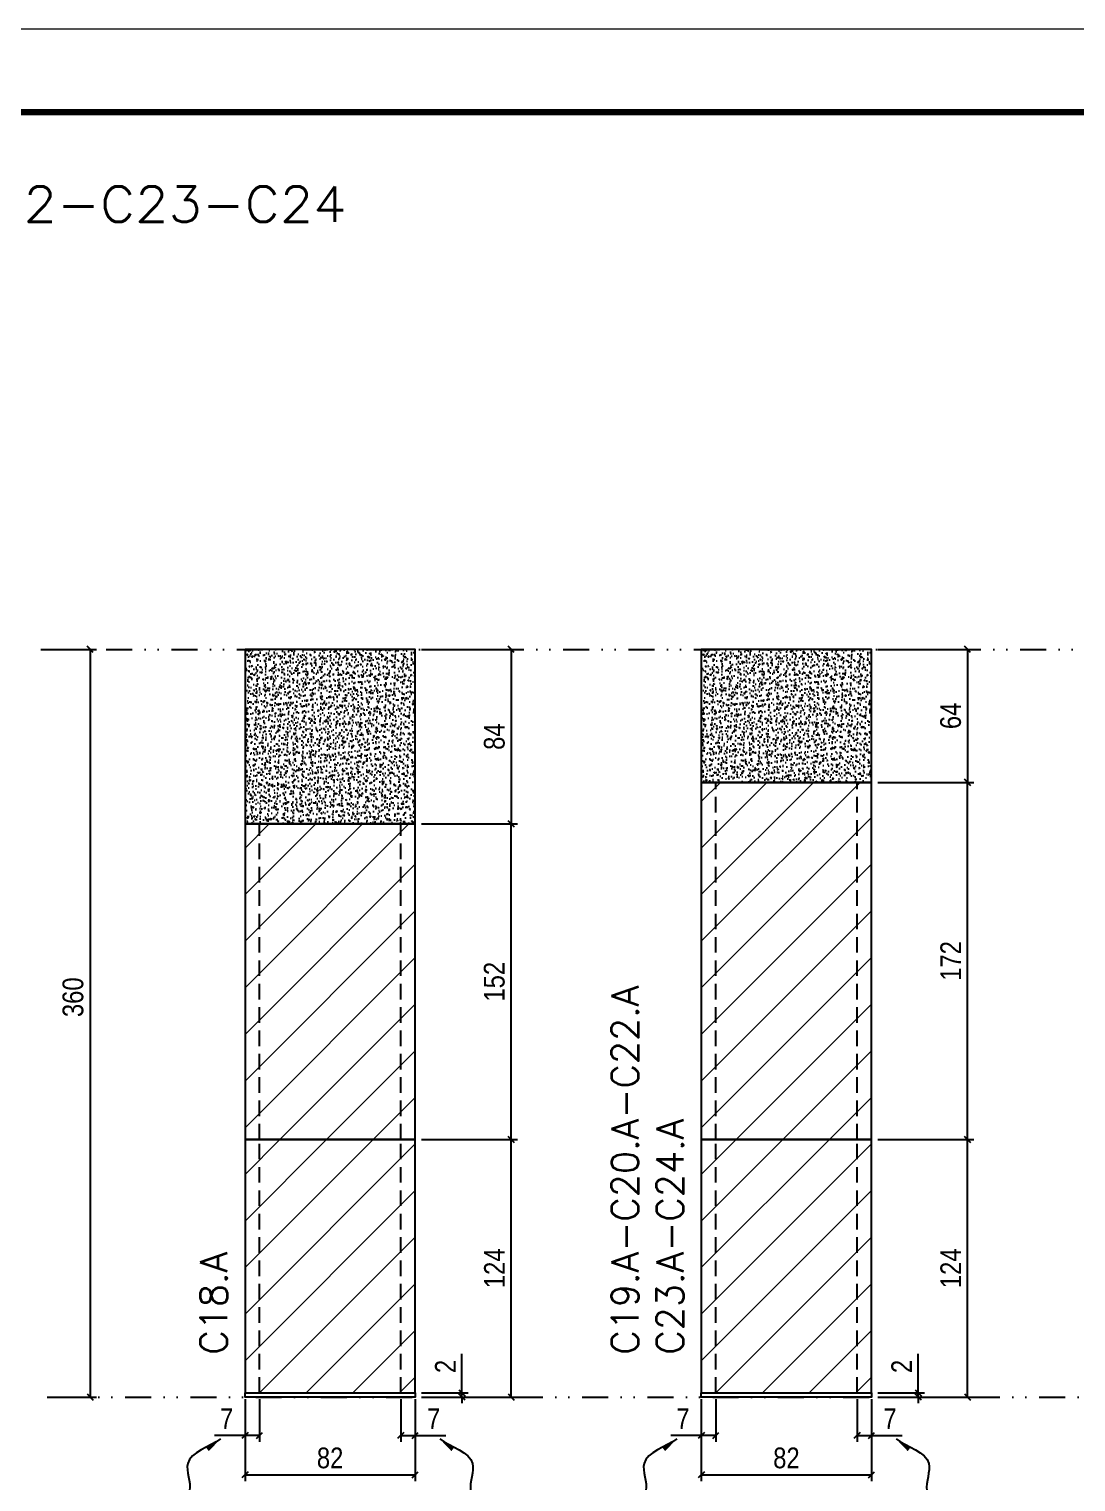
# Model space of a CAD drawing. Extents: x 2949 to 9203, y -16089 to 12527.
# Drawn here: x 3299 to 3803, y -4253 to -3553 of the extents above; entities that cross this region are included whole.
import ezdxf
from ezdxf.enums import TextEntityAlignment as Align

# ---------------------------------------------------------------- set-up
doc = ezdxf.new("R2010")
doc.units = 0
for name, pattern in [('DASHED', [0.75, 0.5, -0.25]), ('DIVIDE2', [0.625, 0.25, -0.125, 0, -0.125, 0, -0.125]), ('HIDDEN', [0.375, 0.25, -0.125])]:
    doc.linetypes.add(name, pattern=pattern)
for name, color, linetype in [('COTA', 241, 'Continuous'), ('cotas', 4, 'Continuous'), ('Nível', 160, 'Continuous'), ('Painéis', 200, 'Continuous'), ('Sarrafo de Pressão', 42, 'HIDDEN'), ('Texto de Titulo', 7, 'Continuous'), ('Texto Qtd Sarr', 242, 'Continuous')]:
    doc.layers.add(name, color=color, linetype=linetype)
for name, color, linetype, lineweight in [('Folhas', 255, 'Continuous', 9), ('Hachura', 251, 'Continuous', 9), ('SARRAFO DE PRESSAO', 251, 'DASHED', 9), ('Texto Seção', 7, 'Continuous', 15)]:
    doc.layers.add(name, color=color, linetype=linetype, lineweight=lineweight)
doc.styles.add('COTA TECNICA', font='techl___.ttf', dxfattribs={"height": 10})
doc.styles.add('COTA TECNICA-50', font='techl___.ttf', dxfattribs={"height": 10})
doc.styles.add('REGUA-120', font='ROMANS.shx', dxfattribs={"height": 15})
doc.styles.add('ROMANS', font='romans.shx')
doc.styles.get("Standard").update_dxf_attribs({"font": 'arial.ttf'})
doc.dimstyles.new('COTA PAINEL-50', dxfattribs={"dimtxt": 10, "dimasz": 3, "dimexe": 3, "dimexo": 3, "dimgap": 3, "dimtad": 1, "dimdec": 1, "dimzin": 12, "dimdsep": 46, "dimtxsty": 'COTA TECNICA-50', "dimblk1": 'OBLIQUE', "dimblk2": 'OBLIQUE', "dimsah": 1, "dimcen": 0.9, "dimclrd": 4, "dimclre": 4, "dimclrt": 240, "dimadec": 1, "dimazin": 3, "dimtfac": 1, "dimtdec": 1, "dimtmove": 0, "dimatfit": 3, "dimfxl": 1, "dimtolj": 1, "dimtzin": 12, "dimarcsym": 0})
doc.dimstyles.new('PAINEL', dxfattribs={"dimtxt": 10, "dimasz": 3, "dimexe": 3, "dimexo": 3, "dimgap": 3, "dimtad": 1, "dimdec": 1, "dimzin": 12, "dimdsep": 46, "dimtxsty": 'COTA TECNICA', "dimblk1": 'OBLIQUE', "dimblk2": 'OBLIQUE', "dimsah": 1, "dimcen": 0.9, "dimclrd": 4, "dimclre": 4, "dimclrt": 240, "dimadec": 1, "dimazin": 3, "dimtfac": 1, "dimtdec": 1, "dimtmove": 0, "dimatfit": 3, "dimfxl": 1, "dimtolj": 1, "dimtzin": 12, "dimarcsym": 0})
doc.dimstyles.get("Standard").update_dxf_attribs({"dimtxt": 0.18, "dimasz": 0.18, "dimexe": 0.18, "dimexo": 0.0625, "dimgap": 0.09, "dimtad": 0, "dimtih": 1, "dimtoh": 1, "dimdec": 4, "dimzin": 0, "dimdsep": 46, "dimtxsty": 'Standard', "dimcen": 0.09, "dimadec": 0, "dimazin": 0, "dimtfac": 1, "dimtdec": 4, "dimtofl": 0, "dimtmove": 0, "dimatfit": 3, "dimfxl": 1, "dimtolj": 1, "dimtzin": 0, "dimarcsym": 0})
pattern_1 = [(45, (71.937, 0), (-11.22532, 11.22532), [])]
pattern_2 = [(45, (-147.89, 0), (-11.22532, 11.22532), [])]

# ---------------------------------------------------------------- blocks, each defined once
blk = doc.blocks.new('9999999999')
at = {"layer": 'Folhas'}
blk.add_lwpolyline([(98138.98, 34190.21), (99623.98, 34190.21), (99623.98, 35240.21), (98138.98, 35240.21)], close=True, dxfattribs=at)
at = {"layer": 'Folhas', "color": 30, "const_width": 3}
blk.add_lwpolyline([(98213.98, 34230.21), (99583.98, 34230.21), (99583.98, 35200.21), (98213.98, 35200.21)], close=True, dxfattribs=at)
blk = doc.blocks.new('titulo1')
at = {"layer": 'Defpoints', "color": 252, "linetype": 'HIDDEN', "ltscale": 2}
blk.add_line((0, 0), (0, 125), dxfattribs=at)
at = {"layer": 'Defpoints', "style": 'ROMANS', "oblique": 15}
blk.add_attdef('FOLHA', text='', height=10, dxfattribs=at).set_placement((0, 15.58), align=Align.MIDDLE_CENTER)
at = {"layer": 'Texto Qtd Sarr', "color": 3, "style": 'ROMANS', "oblique": 15}
for tag, height, p in [('TITULO', 17, (0, 71.45)), ('SEÇÃO', 12, (0, 41.55))]:
    blk.add_attdef(tag, text='', height=height, dxfattribs=at).set_placement(p, align=Align.MIDDLE_CENTER)
blk = doc.blocks.new('_Oblique')
at = {"color": 0, "linetype": 'ByBlock', "lineweight": -2}
blk.add_line((-0.5, -0.5), (0.5, 0.5), dxfattribs=at)
blk = doc.blocks.new('*D1975')
at = {"layer": 'cotas', "color": 4, "linetype": 'ByBlock', "lineweight": -2, "transparency": 16777216}
for p, q in [((3307.63, -3852.03), (3331.35, -3852.03)), ((3328.35, -3852.03), (3328.35, -4212.03)), ((3307.63, -4212.03), (3331.35, -4212.03))]:
    blk.add_line(p, q, dxfattribs=at)
at = {"layer": 'Defpoints', "color": 0, "linetype": 'ByBlock', "transparency": 16777216}
for p in [(3304.63, -3852.03), (3304.63, -4212.03), (3328.35, -4212.03)]:
    blk.add_point(p, dxfattribs=at)
at = {"layer": 'cotas', "color": 4, "linetype": 'ByBlock', "lineweight": -2, "transparency": 16777216, "xscale": 3, "yscale": 3, "zscale": 3}
for p, rotation in [((3328.35, -3852.03), 90), ((3328.35, -4212.03), 270)]:
    blk.add_blockref('_Oblique', p, dxfattribs=dict(at, rotation=rotation))
at = {"layer": 'cotas', "color": 240, "linetype": 'ByBlock', "transparency": 16777216, "insert": (3320.13, -4019.51), "char_height": 10, "attachment_point": 5, "rotation": 90, "style": 'COTA TECNICA'}
blk.add_mtext('\\A1;360', dxfattribs=at)
blk = doc.blocks.new('*D1955')
at = {"layer": 'COTA', "color": 4, "lineweight": -2, "transparency": 16777216}
for p, q in [((3622.79, -4213.03), (3622.79, -4252.49)), ((3704.79, -4213.03), (3704.79, -4252.49)), ((3622.79, -4249.49), (3704.79, -4249.49))]:
    blk.add_line(p, q, dxfattribs=at)
at = {"layer": 'Defpoints', "color": 0, "transparency": 16777216}
for p in [(3622.79, -4210.03), (3704.79, -4210.03), (3704.79, -4249.49)]:
    blk.add_point(p, dxfattribs=at)
at = {"layer": 'COTA', "color": 4, "lineweight": -2, "transparency": 16777216, "xscale": 3, "yscale": 3, "zscale": 3, "rotation": 180}
blk.add_blockref('_Oblique', (3622.79, -4249.49), dxfattribs=at)
at = {"layer": 'COTA', "color": 4, "lineweight": -2, "transparency": 16777216, "xscale": 3, "yscale": 3, "zscale": 3}
blk.add_blockref('_Oblique', (3704.79, -4249.49), dxfattribs=at)
at = {"layer": 'COTA', "color": 240, "transparency": 16777216, "insert": (3663.79, -4241.39), "char_height": 10, "attachment_point": 5, "style": 'COTA TECNICA'}
blk.add_mtext('\\A1;82', dxfattribs=at)
blk = doc.blocks.new('*D1956')
at = {"layer": 'COTA', "color": 4, "lineweight": -2, "transparency": 16777216}
for p, q in [((3707.79, -4088.03), (3754.03, -4088.03)), ((3751.03, -4212.03), (3751.03, -4088.03)), ((3707.79, -4212.03), (3754.03, -4212.03))]:
    blk.add_line(p, q, dxfattribs=at)
at = {"layer": 'Defpoints', "color": 0, "transparency": 16777216}
for p in [(3704.79, -4088.03), (3751.03, -4088.03), (3704.79, -4212.03)]:
    blk.add_point(p, dxfattribs=at)
at = {"layer": 'COTA', "color": 4, "lineweight": -2, "transparency": 16777216, "xscale": 3, "yscale": 3, "zscale": 3}
for p, rotation in [((3751.03, -4088.03), 90), ((3751.03, -4212.03), 270)]:
    blk.add_blockref('_Oblique', p, dxfattribs=dict(at, rotation=rotation))
at = {"layer": 'COTA', "color": 240, "transparency": 16777216, "insert": (3742.96, -4150.03), "char_height": 10, "attachment_point": 5, "rotation": 90, "style": 'COTA TECNICA-50'}
blk.add_mtext('\\A1;124', dxfattribs=at)
blk = doc.blocks.new('*D1957')
at = {"layer": 'COTA', "color": 4, "lineweight": -2, "transparency": 16777216}
for p, q in [((3727.32, -4210.03), (3727.32, -4191.23)), ((3707.79, -4210.03), (3730.32, -4210.03)), ((3727.32, -4212.03), (3727.32, -4210.03)), ((3707.79, -4212.03), (3730.32, -4212.03)), ((3727.32, -4212.03), (3727.32, -4215.03))]:
    blk.add_line(p, q, dxfattribs=at)
at = {"layer": 'Defpoints', "color": 0, "transparency": 16777216}
for p in [(3704.79, -4210.03), (3704.79, -4212.03), (3727.32, -4212.03)]:
    blk.add_point(p, dxfattribs=at)
at = {"layer": 'COTA', "color": 4, "lineweight": -2, "transparency": 16777216, "xscale": 3, "yscale": 3, "zscale": 3}
for p, rotation in [((3727.32, -4210.03), 270), ((3727.32, -4212.03), 90)]:
    blk.add_blockref('_Oblique', p, dxfattribs=dict(at, rotation=rotation))
at = {"layer": 'COTA', "color": 240, "transparency": 16777216, "insert": (3719.32, -4197.29), "char_height": 10, "attachment_point": 5, "rotation": 90, "style": 'COTA TECNICA-50'}
blk.add_mtext('\\A1;2', dxfattribs=at)
blk = doc.blocks.new('*D1958')
at = {"layer": 'COTA', "color": 4, "linetype": 'ByBlock', "lineweight": -2, "transparency": 16777216}
for p, q in [((3707.79, -3916.03), (3754.03, -3916.03)), ((3751.03, -4088.03), (3751.03, -3916.03)), ((3707.79, -4088.03), (3754.03, -4088.03))]:
    blk.add_line(p, q, dxfattribs=at)
at = {"layer": 'Defpoints', "color": 0, "linetype": 'ByBlock', "transparency": 16777216}
for p in [(3704.79, -3916.03), (3751.03, -3916.03), (3704.79, -4088.03)]:
    blk.add_point(p, dxfattribs=at)
at = {"layer": 'COTA', "color": 4, "linetype": 'ByBlock', "lineweight": -2, "transparency": 16777216, "xscale": 3, "yscale": 3, "zscale": 3}
for p, rotation in [((3751.03, -3916.03), 90), ((3751.03, -4088.03), 270)]:
    blk.add_blockref('_Oblique', p, dxfattribs=dict(at, rotation=rotation))
at = {"layer": 'COTA', "color": 240, "linetype": 'ByBlock', "transparency": 16777216, "insert": (3742.96, -4002.03), "char_height": 10, "attachment_point": 5, "rotation": 90, "style": 'COTA TECNICA'}
blk.add_mtext('\\A1;172', dxfattribs=at)
blk = doc.blocks.new('*D1959')
at = {"layer": 'COTA', "color": 4, "linetype": 'ByBlock', "lineweight": -2, "transparency": 16777216}
for p, q in [((3707.79, -3852.03), (3754.03, -3852.03)), ((3751.03, -3852.03), (3751.03, -3916.03)), ((3707.79, -3916.03), (3754.03, -3916.03))]:
    blk.add_line(p, q, dxfattribs=at)
at = {"layer": 'Defpoints', "color": 0, "linetype": 'ByBlock', "transparency": 16777216}
for p in [(3704.79, -3852.03), (3704.79, -3916.03), (3751.03, -3916.03)]:
    blk.add_point(p, dxfattribs=at)
at = {"layer": 'COTA', "color": 4, "linetype": 'ByBlock', "lineweight": -2, "transparency": 16777216, "xscale": 3, "yscale": 3, "zscale": 3}
for p, rotation in [((3751.03, -3852.03), 90), ((3751.03, -3916.03), 270)]:
    blk.add_blockref('_Oblique', p, dxfattribs=dict(at, rotation=rotation))
at = {"layer": 'COTA', "color": 240, "linetype": 'ByBlock', "transparency": 16777216, "insert": (3742.93, -3884.03), "char_height": 10, "attachment_point": 5, "rotation": 90, "style": 'COTA TECNICA'}
blk.add_mtext('\\A1;64', dxfattribs=at)
blk = doc.blocks.new('*D1970')
at = {"layer": 'COTA', "color": 4, "lineweight": -2, "transparency": 16777216}
for p, q in [((3622.79, -4215.03), (3622.79, -4233.54)), ((3629.79, -4213.03), (3629.79, -4233.54)), ((3622.79, -4230.54), (3608.06, -4230.54)), ((3629.79, -4230.54), (3622.79, -4230.54))]:
    blk.add_line(p, q, dxfattribs=at)
at = {"layer": 'Defpoints', "color": 0, "transparency": 16777216}
for p in [(3629.79, -4210.03), (3622.79, -4212.03), (3622.79, -4230.54)]:
    blk.add_point(p, dxfattribs=at)
at = {"layer": 'COTA', "color": 4, "lineweight": -2, "transparency": 16777216, "xscale": 3, "yscale": 3, "zscale": 3, "rotation": 180}
blk.add_blockref('_Oblique', (3622.79, -4230.54), dxfattribs=at)
at = {"layer": 'COTA', "color": 4, "lineweight": -2, "transparency": 16777216, "xscale": 3, "yscale": 3, "zscale": 3}
blk.add_blockref('_Oblique', (3629.79, -4230.54), dxfattribs=at)
at = {"layer": 'COTA', "color": 240, "transparency": 16777216, "insert": (3613.92, -4222.47), "char_height": 10, "attachment_point": 5, "style": 'COTA TECNICA-50'}
blk.add_mtext('\\A1;7', dxfattribs=at)
blk = doc.blocks.new('*D1971')
at = {"layer": 'COTA', "color": 4, "lineweight": -2, "transparency": 16777216}
for p, q in [((3697.79, -4213.03), (3697.79, -4233.54)), ((3704.79, -4215.03), (3704.79, -4233.54)), ((3697.79, -4230.54), (3704.79, -4230.54)), ((3704.79, -4230.54), (3719.52, -4230.54))]:
    blk.add_line(p, q, dxfattribs=at)
at = {"layer": 'Defpoints', "color": 0, "transparency": 16777216}
for p in [(3697.79, -4210.03), (3704.79, -4212.03), (3704.79, -4230.54)]:
    blk.add_point(p, dxfattribs=at)
at = {"layer": 'COTA', "color": 4, "lineweight": -2, "transparency": 16777216, "xscale": 3, "yscale": 3, "zscale": 3, "rotation": 180}
blk.add_blockref('_Oblique', (3697.79, -4230.54), dxfattribs=at)
at = {"layer": 'COTA', "color": 4, "lineweight": -2, "transparency": 16777216, "xscale": 3, "yscale": 3, "zscale": 3}
blk.add_blockref('_Oblique', (3704.79, -4230.54), dxfattribs=at)
at = {"layer": 'COTA', "color": 240, "transparency": 16777216, "insert": (3713.66, -4222.47), "char_height": 10, "attachment_point": 5, "style": 'COTA TECNICA-50'}
blk.add_mtext('\\A1;7', dxfattribs=at)
blk = doc.blocks.new('*D3422')
at = {"layer": 'COTA', "color": 4, "lineweight": -2, "transparency": 16777216}
for p, q in [((3402.96, -4213.03), (3402.96, -4252.49)), ((3484.96, -4213.03), (3484.96, -4252.49)), ((3402.96, -4249.49), (3484.96, -4249.49))]:
    blk.add_line(p, q, dxfattribs=at)
at = {"layer": 'Defpoints', "color": 0, "transparency": 16777216}
for p in [(3402.96, -4210.03), (3484.96, -4210.03), (3484.96, -4249.49)]:
    blk.add_point(p, dxfattribs=at)
at = {"layer": 'COTA', "color": 4, "lineweight": -2, "transparency": 16777216, "xscale": 3, "yscale": 3, "zscale": 3, "rotation": 180}
blk.add_blockref('_Oblique', (3402.96, -4249.49), dxfattribs=at)
at = {"layer": 'COTA', "color": 4, "lineweight": -2, "transparency": 16777216, "xscale": 3, "yscale": 3, "zscale": 3}
blk.add_blockref('_Oblique', (3484.96, -4249.49), dxfattribs=at)
at = {"layer": 'COTA', "color": 240, "transparency": 16777216, "insert": (3443.96, -4241.39), "char_height": 10, "attachment_point": 5, "style": 'COTA TECNICA'}
blk.add_mtext('\\A1;82', dxfattribs=at)
blk = doc.blocks.new('*D3423')
at = {"layer": 'COTA', "color": 4, "lineweight": -2, "transparency": 16777216}
for p, q in [((3487.96, -4088.03), (3534.2, -4088.03)), ((3531.2, -4212.03), (3531.2, -4088.03)), ((3487.96, -4212.03), (3534.2, -4212.03))]:
    blk.add_line(p, q, dxfattribs=at)
at = {"layer": 'Defpoints', "color": 0, "transparency": 16777216}
for p in [(3484.96, -4088.03), (3531.2, -4088.03), (3484.96, -4212.03)]:
    blk.add_point(p, dxfattribs=at)
at = {"layer": 'COTA', "color": 4, "lineweight": -2, "transparency": 16777216, "xscale": 3, "yscale": 3, "zscale": 3}
for p, rotation in [((3531.2, -4088.03), 90), ((3531.2, -4212.03), 270)]:
    blk.add_blockref('_Oblique', p, dxfattribs=dict(at, rotation=rotation))
at = {"layer": 'COTA', "color": 240, "transparency": 16777216, "insert": (3523.13, -4150.03), "char_height": 10, "attachment_point": 5, "rotation": 90, "style": 'COTA TECNICA-50'}
blk.add_mtext('\\A1;124', dxfattribs=at)
blk = doc.blocks.new('*D3424')
at = {"layer": 'COTA', "color": 4, "lineweight": -2, "transparency": 16777216}
for p, q in [((3507.49, -4210.03), (3507.49, -4191.23)), ((3487.96, -4210.03), (3510.49, -4210.03)), ((3507.49, -4212.03), (3507.49, -4210.03)), ((3487.96, -4212.03), (3510.49, -4212.03)), ((3507.49, -4212.03), (3507.49, -4215.03))]:
    blk.add_line(p, q, dxfattribs=at)
at = {"layer": 'Defpoints', "color": 0, "transparency": 16777216}
for p in [(3484.96, -4210.03), (3484.96, -4212.03), (3507.49, -4212.03)]:
    blk.add_point(p, dxfattribs=at)
at = {"layer": 'COTA', "color": 4, "lineweight": -2, "transparency": 16777216, "xscale": 3, "yscale": 3, "zscale": 3}
for p, rotation in [((3507.49, -4210.03), 270), ((3507.49, -4212.03), 90)]:
    blk.add_blockref('_Oblique', p, dxfattribs=dict(at, rotation=rotation))
at = {"layer": 'COTA', "color": 240, "transparency": 16777216, "insert": (3499.49, -4197.29), "char_height": 10, "attachment_point": 5, "rotation": 90, "style": 'COTA TECNICA-50'}
blk.add_mtext('\\A1;2', dxfattribs=at)
blk = doc.blocks.new('*D3425')
at = {"layer": 'COTA', "color": 4, "linetype": 'ByBlock', "lineweight": -2, "transparency": 16777216}
for p, q in [((3487.96, -3936.03), (3534.2, -3936.03)), ((3531.2, -4088.03), (3531.2, -3936.03)), ((3487.96, -4088.03), (3534.2, -4088.03))]:
    blk.add_line(p, q, dxfattribs=at)
at = {"layer": 'Defpoints', "color": 0, "linetype": 'ByBlock', "transparency": 16777216}
for p in [(3484.96, -3936.03), (3531.2, -3936.03), (3484.96, -4088.03)]:
    blk.add_point(p, dxfattribs=at)
at = {"layer": 'COTA', "color": 4, "linetype": 'ByBlock', "lineweight": -2, "transparency": 16777216, "xscale": 3, "yscale": 3, "zscale": 3}
for p, rotation in [((3531.2, -3936.03), 90), ((3531.2, -4088.03), 270)]:
    blk.add_blockref('_Oblique', p, dxfattribs=dict(at, rotation=rotation))
at = {"layer": 'COTA', "color": 240, "linetype": 'ByBlock', "transparency": 16777216, "insert": (3523.09, -4012.03), "char_height": 10, "attachment_point": 5, "rotation": 90, "style": 'COTA TECNICA'}
blk.add_mtext('\\A1;152', dxfattribs=at)
blk = doc.blocks.new('*D3426')
at = {"layer": 'COTA', "color": 4, "linetype": 'ByBlock', "lineweight": -2, "transparency": 16777216}
for p, q in [((3487.96, -3852.03), (3534.2, -3852.03)), ((3531.2, -3852.03), (3531.2, -3936.03)), ((3487.96, -3936.03), (3534.2, -3936.03))]:
    blk.add_line(p, q, dxfattribs=at)
at = {"layer": 'Defpoints', "color": 0, "linetype": 'ByBlock', "transparency": 16777216}
for p in [(3484.96, -3852.03), (3484.96, -3936.03), (3531.2, -3936.03)]:
    blk.add_point(p, dxfattribs=at)
at = {"layer": 'COTA', "color": 4, "linetype": 'ByBlock', "lineweight": -2, "transparency": 16777216, "xscale": 3, "yscale": 3, "zscale": 3}
for p, rotation in [((3531.2, -3852.03), 90), ((3531.2, -3936.03), 270)]:
    blk.add_blockref('_Oblique', p, dxfattribs=dict(at, rotation=rotation))
at = {"layer": 'COTA', "color": 240, "linetype": 'ByBlock', "transparency": 16777216, "insert": (3523.11, -3894.03), "char_height": 10, "attachment_point": 5, "rotation": 90, "style": 'COTA TECNICA'}
blk.add_mtext('\\A1;84', dxfattribs=at)
blk = doc.blocks.new('*D3427')
at = {"layer": 'COTA', "color": 4, "lineweight": -2, "transparency": 16777216}
for p, q in [((3402.96, -4215.03), (3402.96, -4233.54)), ((3409.96, -4213.03), (3409.96, -4233.54)), ((3402.96, -4230.54), (3388.23, -4230.54)), ((3409.96, -4230.54), (3402.96, -4230.54))]:
    blk.add_line(p, q, dxfattribs=at)
at = {"layer": 'Defpoints', "color": 0, "transparency": 16777216}
for p in [(3409.96, -4210.03), (3402.96, -4212.03), (3402.96, -4230.54)]:
    blk.add_point(p, dxfattribs=at)
at = {"layer": 'COTA', "color": 4, "lineweight": -2, "transparency": 16777216, "xscale": 3, "yscale": 3, "zscale": 3, "rotation": 180}
blk.add_blockref('_Oblique', (3402.96, -4230.54), dxfattribs=at)
at = {"layer": 'COTA', "color": 4, "lineweight": -2, "transparency": 16777216, "xscale": 3, "yscale": 3, "zscale": 3}
blk.add_blockref('_Oblique', (3409.96, -4230.54), dxfattribs=at)
at = {"layer": 'COTA', "color": 240, "transparency": 16777216, "insert": (3394.1, -4222.47), "char_height": 10, "attachment_point": 5, "style": 'COTA TECNICA-50'}
blk.add_mtext('\\A1;7', dxfattribs=at)
blk = doc.blocks.new('*D3428')
at = {"layer": 'COTA', "color": 4, "lineweight": -2, "transparency": 16777216}
for p, q in [((3477.96, -4213.03), (3477.96, -4233.54)), ((3484.96, -4215.03), (3484.96, -4233.54)), ((3477.96, -4230.54), (3484.96, -4230.54)), ((3484.96, -4230.54), (3499.69, -4230.54))]:
    blk.add_line(p, q, dxfattribs=at)
at = {"layer": 'Defpoints', "color": 0, "transparency": 16777216}
for p in [(3477.96, -4210.03), (3484.96, -4212.03), (3484.96, -4230.54)]:
    blk.add_point(p, dxfattribs=at)
at = {"layer": 'COTA', "color": 4, "lineweight": -2, "transparency": 16777216, "xscale": 3, "yscale": 3, "zscale": 3, "rotation": 180}
blk.add_blockref('_Oblique', (3477.96, -4230.54), dxfattribs=at)
at = {"layer": 'COTA', "color": 4, "lineweight": -2, "transparency": 16777216, "xscale": 3, "yscale": 3, "zscale": 3}
blk.add_blockref('_Oblique', (3484.96, -4230.54), dxfattribs=at)
at = {"layer": 'COTA', "color": 240, "transparency": 16777216, "insert": (3493.83, -4222.47), "char_height": 10, "attachment_point": 5, "style": 'COTA TECNICA-50'}
blk.add_mtext('\\A1;7', dxfattribs=at)

msp = doc.modelspace()

# ---------------------------------------------------------------- hatches: boundary and pattern name
at = {"layer": 'COTA', "linetype": 'ByBlock'}
h = msp.add_hatch(dxfattribs=at)
h.set_pattern_fill('AR-CONC', color=256, scale=0.03)
h.set_pattern_definition([(50, (-126202.8664, -29581.921), (5.46554007, -0.47817257), [0.5715, -6.2865]), (355, (-126202.8664, -29581.921), (-1.05730264, 5.73170536), [0.4572, -5.02921753]), (100.4514447, (-126202.411, -29581.961), (4.40823741, 5.25353256), [0.48570026, -5.34270734]), (46.1842, (-126202.8664, -29580.397), (8.13237123, -1.26126984), [0.85725, -9.42975]), (96.6355576, (-126202.189, -29580.502), (7.122124, 7.42278374), [0.7285507, -8.01406824]), (351.184151, (-126202.866, -29580.397), (7.122124, 7.42278374), [0.685799, -7.54379196]), (21, (-126202.1044, -29580.778), (4.54843174, -3.06795595), [0.5715, -6.2865]), (326, (-126202.1044, -29580.778), (1.85406085, 5.52563898), [0.4572, -5.0292]), (71.451445, (-126201.7253, -29581.034), (6.40249258, 2.45768307), [0.48570026, -5.34269813]), (37.5, (-126202.8664, -29581.9212), (0.092658098, 2.536651166), [0, -4.96824, 0, -5.1054, 0, -5.04825]), (7.5, (-126202.8664, -29581.9212), (2.004589875, 3.005417245), [0, -2.91084, 0, -4.85394, 0, -1.92405]), (327.5, (-126204.5656, -29581.9212), (4.067717855, -0.17186232), [0, -1.905, 0, -5.9436, 0, -7.8867]), (317.5, (-126205.3276, -29581.921), (4.44387544, 0.76279473), [0, -2.4765, 0, -3.94716, 0, -5.6007])])
h.paths.add_polyline_path([(3402.96, -3936.03), (3484.96, -3936.03), (3484.96, -3852.03), (3402.96, -3852.03)])
h = msp.add_hatch(dxfattribs=at)
h.set_pattern_fill('AR-CONC', color=256, scale=0.03)
h.set_pattern_definition([(50, (-125983.0394, -29581.921), (5.46554007, -0.47817257), [0.5715, -6.2865]), (355, (-125983.0394, -29581.921), (-1.05730264, 5.73170536), [0.4572, -5.02921753]), (100.4514447, (-125982.584, -29581.961), (4.40823741, 5.25353256), [0.48570026, -5.34270734]), (46.1842, (-125983.0394, -29580.397), (8.13237123, -1.26126984), [0.85725, -9.42975]), (96.6355576, (-125982.362, -29580.502), (7.122124, 7.42278374), [0.7285507, -8.01406824]), (351.184151, (-125983.039, -29580.397), (7.122124, 7.42278374), [0.685799, -7.54379196]), (21, (-125982.2774, -29580.778), (4.54843174, -3.06795595), [0.5715, -6.2865]), (326, (-125982.2774, -29580.778), (1.85406085, 5.52563898), [0.4572, -5.0292]), (71.451445, (-125981.8983, -29581.034), (6.40249258, 2.45768307), [0.48570026, -5.34269813]), (37.5, (-125983.0394, -29581.9212), (0.092658098, 2.536651166), [0, -4.96824, 0, -5.1054, 0, -5.04825]), (7.5, (-125983.0394, -29581.9212), (2.004589875, 3.005417245), [0, -2.91084, 0, -4.85394, 0, -1.92405]), (327.5, (-125984.7386, -29581.9212), (4.067717855, -0.17186232), [0, -1.905, 0, -5.9436, 0, -7.8867]), (317.5, (-125985.5006, -29581.921), (4.44387544, 0.76279473), [0, -2.4765, 0, -3.94716, 0, -5.6007])])
h.paths.add_polyline_path([(3622.79, -3916.03), (3704.79, -3916.03), (3704.79, -3852.03), (3622.79, -3852.03)])
at = {"layer": 'Hachura', "linetype": 'ByBlock'}
h = msp.add_hatch(dxfattribs=at)
h.set_pattern_fill('ANSI31', color=256, scale=5)
h.set_pattern_definition(pattern_1)
h.paths.add_polyline_path([(3704.79, -3916.03), (3622.79, -3916.03), (3622.79, -4088.03), (3704.79, -4088.03)])
h = msp.add_hatch(dxfattribs=at)
h.set_pattern_fill('ANSI31', color=256, scale=5)
h.set_pattern_definition(pattern_2)
h.paths.add_polyline_path([(3484.96, -3936.03), (3402.96, -3936.03), (3402.96, -4088.03), (3484.96, -4088.03)])
h = msp.add_hatch(dxfattribs=at)
h.set_pattern_fill('ANSI31', color=256, scale=5)
h.set_pattern_definition(pattern_2)
h.paths.add_polyline_path([(3484.96, -4088.03), (3402.96, -4088.03), (3402.96, -4210.03), (3484.96, -4210.03)])
h = msp.add_hatch(dxfattribs=at)
h.set_pattern_fill('ANSI31', color=256, scale=5)
h.set_pattern_definition(pattern_1)
h.paths.add_polyline_path([(3704.79, -4088.03), (3622.79, -4088.03), (3622.79, -4210.03), (3704.79, -4210.03)])

# ---------------------------------------------------------------- linework, layer by layer
at = {"layer": 'COTA', "linetype": 'ByBlock'}
for points in [[(3402.96, -3936.03), (3484.96, -3936.03), (3484.96, -3852.03), (3402.96, -3852.03)], [(3622.79, -3916.03), (3704.79, -3916.03), (3704.79, -3852.03), (3622.79, -3852.03)]]:
    msp.add_lwpolyline(points, close=True, dxfattribs=at)
at = {"layer": 'Nível', "color": 4, "linetype": 'DIVIDE2', "ltscale": 50}
for p, q in [((3304.63, -3852.03), (4380.53, -3852.03)), ((3313.77, -4212.03), (4380.53, -4212.03))]:
    msp.add_line(p, q, dxfattribs=at)
at = {"layer": 'Painéis'}
for p, q in [((3704.79, -3916.03), (3622.79, -3916.03)), ((3484.96, -3936.03), (3402.96, -3936.03))]:
    msp.add_line(p, q, dxfattribs=at)
for points in [[(3622.79, -4088.03), (3704.79, -4088.03), (3704.79, -3916.03), (3622.79, -3916.03)], [(3402.96, -4088.03), (3484.96, -4088.03), (3484.96, -3936.03), (3402.96, -3936.03)], [(3402.96, -4210.03), (3484.96, -4210.03), (3484.96, -4088.03), (3402.96, -4088.03)], [(3622.79, -4210.03), (3704.79, -4210.03), (3704.79, -4088.03), (3622.79, -4088.03)], [(3402.96, -4210.03), (3484.96, -4210.03), (3484.96, -4212.03), (3402.96, -4212.03)], [(3622.79, -4210.03), (3704.79, -4210.03), (3704.79, -4212.03), (3622.79, -4212.03)]]:
    msp.add_lwpolyline(points, close=True, dxfattribs=at)
at = {"layer": 'Sarrafo de Pressão', "ltscale": 30}
for p, q in [((3629.79, -4088.03), (3629.79, -3916.03)), ((3697.79, -4088.03), (3697.79, -3916.03)), ((3409.96, -4088.03), (3409.96, -3936.03)), ((3477.96, -4088.03), (3477.96, -3936.03)), ((3409.96, -4210.03), (3409.96, -4088.03)), ((3477.96, -4210.03), (3477.96, -4088.03)), ((3629.79, -4210.03), (3629.79, -4088.03)), ((3697.79, -4210.03), (3697.79, -4088.03))]:
    msp.add_line(p, q, dxfattribs=at)

# ---------------------------------------------------------------- block references
at = {"layer": 'SARRAFO DE PRESSAO', "color": 6, "linetype": 'ByBlock'}
msp.add_blockref('9999999999', (-95189.94, -38793.52), dxfattribs=at)
at = {"layer": 'Texto Seção'}
ref = msp.add_blockref('titulo1', (3253.06, -3725.11), dxfattribs=at)
ref.add_attrib('TITULO', 'C18-C19-C20-C22-C23-C24', dxfattribs={"layer": 'Texto de Titulo', "color": 7, "height": 17, "style": 'ROMANS', "width": 1.1}).set_placement((3253.06, -3637.61), align=Align.MIDDLE_CENTER)
ref.add_attrib('SEÇÃO', '50X60', dxfattribs={"layer": 'Texto de Titulo', "color": 7, "height": 12, "style": 'ROMANS', "width": 1.1}).set_placement((3253.06, -3667.61), align=Align.MIDDLE_CENTER)

# ---------------------------------------------------------------- texts
at = {"layer": 'Texto Seção', "char_height": 13, "width": 285.3299, "attachment_point": 7, "rotation": 90, "style": 'REGUA-120'}
for s, insert in [('C19.A-C20.A-C22.A', (3592.54, -4191.57)), ('C23.A-C24.A', (3614.24, -4191.57)), ('C18.A', (3394.42, -4191.57))]:
    msp.add_mtext(s, dxfattribs=dict(at, insert=insert))

# ---------------------------------------------------------------- dimensions: what is measured, and where the dimension line sits
at = {"layer": 'COTA', "linetype": 'ByBlock'}
for base, p1, p2, picture, middle in [((3531.2, -3936.03), (3484.96, -3852.03), (3484.96, -3936.03), '*D3426', (3523.11, -3894.03)), ((3751.03, -3916.03), (3704.79, -3852.03), (3704.79, -3916.03), '*D1959', (3742.93, -3884.03))]:
    dim = msp.add_linear_dim(base=base, p1=p1, p2=p2, angle=90, dimstyle='PAINEL', dxfattribs=at)
    dim.commit()
    dim.dimension.update_dxf_attribs({"geometry": picture, "text_midpoint": middle})
for base, p1, p2, picture, middle in [((3751.03, -3916.03), (3704.79, -4088.03), (3704.79, -3916.03), '*D1958', (3742.96, -4002.03)), ((3531.2, -3936.03), (3484.96, -4088.03), (3484.96, -3936.03), '*D3425', (3523.09, -4012.03))]:
    dim = msp.add_linear_dim(base=base, p1=p1, p2=p2, angle=90, dimstyle='PAINEL', override={"dimtmove": 1}, dxfattribs=at)
    dim.commit()
    dim.dimension.update_dxf_attribs({"geometry": picture, "text_midpoint": middle})
at = {"layer": 'COTA'}
for base, p1, p2, angle, picture, middle in [((3531.2, -4088.03), (3484.96, -4212.03), (3484.96, -4088.03), 90, '*D3423', (3523.13, -4150.03)), ((3751.03, -4088.03), (3704.79, -4212.03), (3704.79, -4088.03), 90, '*D1956', (3742.96, -4150.03)), ((3402.96, -4230.54), (3409.96, -4210.03), (3402.96, -4212.03), 180, '*D3427', (3394.1, -4222.47)), ((3622.79, -4230.54), (3629.79, -4210.03), (3622.79, -4212.03), 180, '*D1970', (3613.92, -4222.47))]:
    dim = msp.add_linear_dim(base=base, p1=p1, p2=p2, angle=angle, dimstyle='COTA PAINEL-50', dxfattribs=at)
    dim.commit()
    dim.dimension.update_dxf_attribs({"geometry": picture, "text_midpoint": middle})
for base, p1, p2, picture, middle in [((3507.49, -4212.03), (3484.96, -4210.03), (3484.96, -4212.03), '*D3424', (3507.49, -4197.29)), ((3727.32, -4212.03), (3704.79, -4210.03), (3704.79, -4212.03), '*D1957', (3727.32, -4197.29))]:
    dim = msp.add_linear_dim(base=base, p1=p1, p2=p2, angle=90, dimstyle='COTA PAINEL-50', dxfattribs=at)
    dim.commit()
    dim.dimension.update_dxf_attribs({"geometry": picture, "text_midpoint": middle, "dimtype": 160})
for base, p1, p2, picture, middle in [((3484.96, -4249.49), (3402.96, -4210.03), (3484.96, -4210.03), '*D3422', (3443.96, -4241.39)), ((3704.79, -4249.49), (3622.79, -4210.03), (3704.79, -4210.03), '*D1955', (3663.79, -4241.39))]:
    dim = msp.add_linear_dim(base=base, p1=p1, p2=p2, dimstyle='PAINEL', override={"dimarcsym": 2}, dxfattribs=at)
    dim.commit()
    dim.dimension.update_dxf_attribs({"geometry": picture, "text_midpoint": middle})
for base, p1, p2, picture, middle in [((3484.96, -4230.54), (3477.96, -4210.03), (3484.96, -4212.03), '*D3428', (3493.83, -4222.47)), ((3704.79, -4230.54), (3697.79, -4210.03), (3704.79, -4212.03), '*D1971', (3713.66, -4222.47))]:
    dim = msp.add_linear_dim(base=base, p1=p1, p2=p2, dimstyle='COTA PAINEL-50', dxfattribs=at)
    dim.commit()
    dim.dimension.update_dxf_attribs({"geometry": picture, "text_midpoint": middle})
at = {"layer": 'cotas', "linetype": 'ByBlock'}
dim = msp.add_linear_dim(base=(3328.35, -4212.03), p1=(3304.63, -3852.03), p2=(3304.63, -4212.03), angle=90, dimstyle='PAINEL', dxfattribs=at)
dim.commit()
dim.dimension.update_dxf_attribs({"geometry": '*D1975', "text_midpoint": (3328.35, -4019.51), "dimtype": 160})

# ---------------------------------------------------------------- leaders
at = {"layer": 'COTA', "path_type": 1}
for points in [[(3391.13, -4232.21), (3375.35, -4244.05), (3376.27, -4257.06), (3370.72, -4266.84)], [(3496.79, -4232.21), (3512.58, -4244.05), (3511.65, -4257.06), (3517.2, -4266.84)], [(3610.96, -4232.21), (3595.18, -4244.05), (3596.1, -4257.06), (3590.55, -4266.84)], [(3716.62, -4232.21), (3732.4, -4244.05), (3731.48, -4257.06), (3737.03, -4266.84)]]:
    msp.add_leader(points, dimstyle='Standard', override={"dimasz": 8}, dxfattribs=at)

doc.saveas('drawing.dxf')
